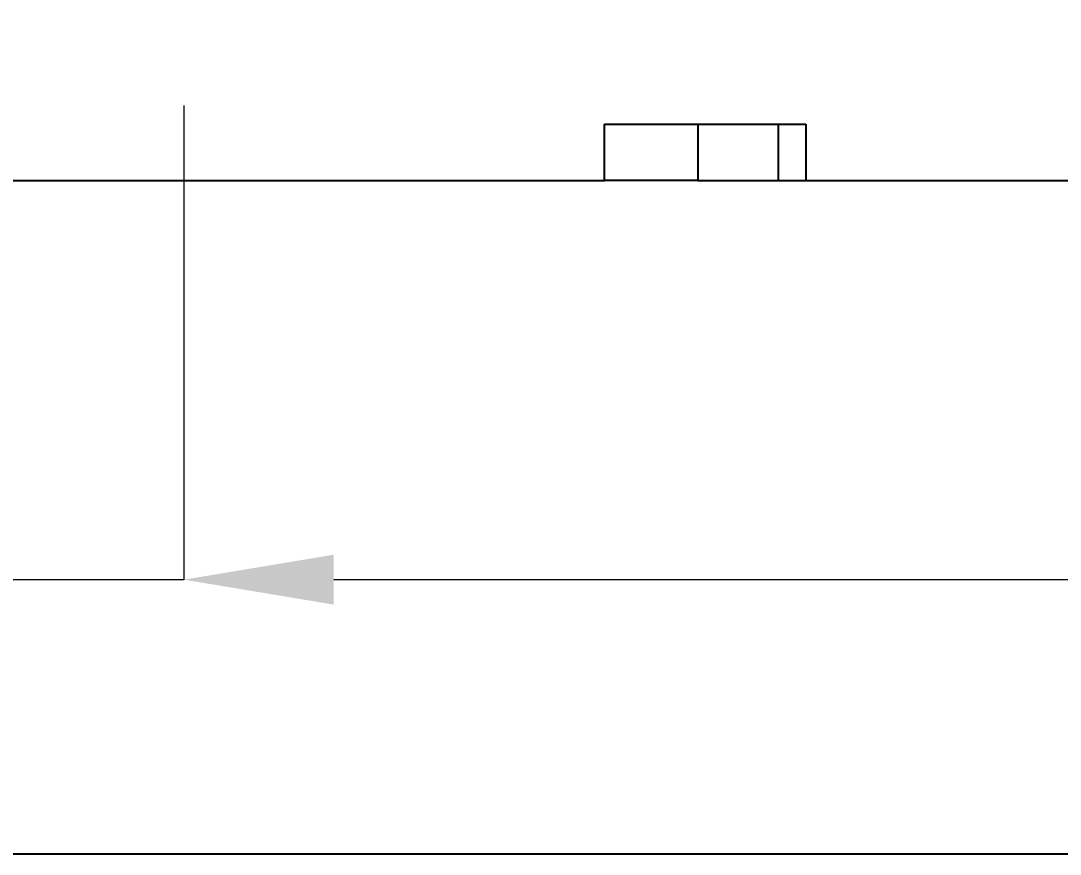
# Model space of a CAD drawing. Extents: x 0 to 948, y 0 to 695.
# Drawn here: x 151.28 to 179.06, y 340.85 to 363.12 of the extents above; entities that cross this region are included whole.
import ezdxf

# ---------------------------------------------------------------- set-up
doc = ezdxf.new("R2010")
doc.units = 0
doc.header["$LTSCALE"] = 10
doc.header["$MEASUREMENT"] = 0
doc.header["$PDMODE"] = 3
doc.header["$PDSIZE"] = -10
doc.layers.get('0').update_dxf_attribs({"linetype": 'CONTINUOUS'})
doc.layers.get('DEFPOINTS').update_dxf_attribs({"linetype": 'CONTINUOUS'})
doc.layers.add('레이어 1', color=7, linetype='CONTINUOUS')
doc.styles.add('Daelim Dimension', font='')
doc.styles.get('Daelim Dimension').set_extended_font_data('나눔고딕')
doc.dimstyles.new('DEFAULT', dxfattribs={"dimscale": 2, "dimtxt": 2, "dimasz": 2, "dimexe": 0, "dimexo": 2, "dimgap": 1, "dimtad": 1, "dimdec": 0, "dimzin": 9, "dimdsep": 46, "dimtxsty": 'Daelim Dimension', "dimcen": 0.5, "dimclrd": 5, "dimclre": 5, "dimclrt": 256, "dimadec": 1, "dimazin": 0, "dimtfac": 1, "dimtdec": 0, "dimtix": 1, "dimtmove": 0, "dimatfit": 3, "dimfxl": 1, "dimtolj": 1, "dimtzin": 1, "dimlwd": 9, "dimlwe": 9, "dimarcsym": 0})

# ---------------------------------------------------------------- blocks, each defined once
blk = doc.blocks.new('*D10')
at = {"color": 5, "lineweight": 9, "ltscale": 0.5, "transparency": 16777216}
for p, q in [((155.639, 360.852), (155.639, 348.186)), ((190.639, 360.852), (190.639, 348.186)), ((155.639, 348.186), (40.403, 348.186)), ((186.639, 348.186), (159.639, 348.186))]:
    blk.add_line(p, q, dxfattribs=at)
at = {"color": 5, "ltscale": 0.5, "transparency": 16777216}
for points in [[(159.639, 348.853), (159.639, 347.52), (155.639, 348.186)], [(186.639, 348.853), (186.639, 347.52), (190.639, 348.186)]]:
    blk.add_solid(points, dxfattribs=at)
at = {"layer": 'DEFPOINTS', "color": 0, "ltscale": 0.5, "transparency": 16777216}
for p in [(155.639, 364.852), (190.639, 364.852), (155.639, 348.186)]:
    blk.add_point(p, dxfattribs=at)
at = {"color": 7, "lineweight": -3, "ltscale": 0.5, "transparency": 16777216, "insert": (84.591, 356.824), "char_height": 10, "attachment_point": 5, "style": 'Daelim Dimension'}
blk.add_mtext('\\A1;설치구멍 %%C35', dxfattribs=at)

msp = doc.modelspace()

# ---------------------------------------------------------------- linework, layer by layer
at = {"layer": '레이어 1', "lineweight": -3}
for p, q in [((166.881, 360.352), (172.254, 360.352)), ((166.881, 358.852), (166.881, 360.352)), ((169.374, 360.352), (169.374, 358.852)), ((171.522, 360.352), (171.522, 358.852)), ((172.254, 360.352), (172.254, 358.852)), ((145.514, 358.852), (166.881, 358.852)), ((169.374, 358.852), (166.881, 358.852)), ((169.374, 358.852), (171.522, 358.852)), ((171.522, 358.852), (172.254, 358.852)), ((172.254, 358.852), (179.756, 358.852)), ((173.135, 340.852), (147.635, 340.852)), ((198.635, 340.852), (173.135, 340.852))]:
    msp.add_line(p, q, dxfattribs=at)

# ---------------------------------------------------------------- dimensions: what is measured, and where the dimension line sits
at = {"color": 5, "lineweight": -3, "ltscale": 0.5}
dim = msp.add_linear_dim(base=(155.639, 348.186), p1=(190.639, 364.852), p2=(155.639, 364.852), text='설치구멍 %%C<>', dimstyle='DEFAULT', override={"dimtxt": 5, "dimclrd": 5, "dimclre": 5, "dimclrt": 7}, dxfattribs=at)
dim.commit()
dim.dimension.update_dxf_attribs({"geometry": '*D10', "text_midpoint": (84.591, 348.186), "dimtype": 128})

doc.saveas('drawing.dxf')
